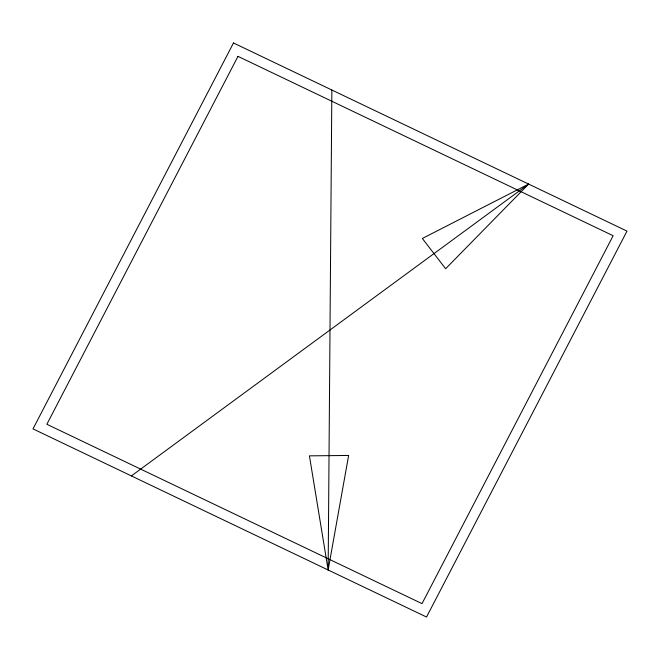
<?xml version="1.0" encoding="UTF-8"?>
<svg xmlns="http://www.w3.org/2000/svg" width="660" height="660" viewBox="0 0 660 660"><rect width="100%" height="100%" fill="white"/><g stroke="black" fill="none" stroke-linecap="round" stroke-linejoin="round"><path stroke-width="0.99" d="M328.144 569.992L348.637 455.458L309.424 455.845L328.144 569.992L331.856 90.007M528.619 184.082L445.632 268.736L422.342 238.466L528.619 184.082L131.381 475.918M233.475 42.974L33 428.885L426.525 617.026L627 231.115L233.475 42.974M237.979 56.364L46.86 424.273L422.02 603.636L613.14 235.727L237.979 56.364"/></g></svg>
